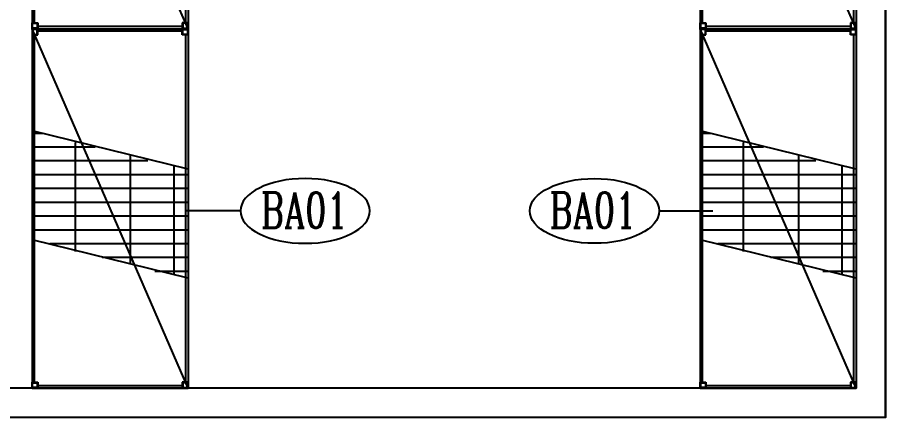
# Model space of a CAD drawing. Extents: x -12047294 to -5625356, y -1456591 to -622873.
# Drawn here: x -6032686 to -6029736, y -717423 to -716065 of the extents above; entities that cross this region are included whole.
import ezdxf

# ---------------------------------------------------------------- set-up
doc = ezdxf.new("R2010")
doc.units = 0
doc.header["$LTSCALE"] = 10
doc.header["$MEASUREMENT"] = 0
for name, color, linetype in [('A-WALL', 2, 'Continuous'), ('EQUIP', 1, 'Continuous'), ('Iteam', 4, 'Continuous')]:
    doc.layers.add(name, color=color, linetype=linetype)
doc.styles.add('SHZF-注释', font='romanc.shx', dxfattribs={"width": 0.8, "bigfont": 'shzf-hz.shx'})

# ---------------------------------------------------------------- blocks, each defined once
blk = doc.blocks.new('LXX09082059')
at = {"layer": 'EQUIP', "color": 8}
blk.add_line((-631.9, -274.5), (588.1, 255.5), dxfattribs=at)
at = {"layer": 'EQUIP'}
for p, q in [((-631.9, 255.5), (-631.9, -274.5)), ((588.1, 255.5), (-631.9, 255.5)), ((-631.9, 255.5), (-611.1, 255.5)), ((-631.9, 235.9), (-631.9, 255.5)), ((-629.8, 253.5), (-613.2, 253.5)), ((-629.8, 237.8), (-629.8, 253.5)), ((-613.2, 237.8), (-629.8, 237.8)), ((-613.2, 253.5), (-613.2, 237.8)), ((-611.1, 255.5), (-611.1, 235.9)), ((-611.1, 247.5), (567.3, 247.5)), ((-258.6, -274.5), (-127.8, 255.5)), ((111.3, -274.5), (242.1, 255.5)), ((588.1, 255.5), (567.3, 255.5)), ((567.3, 255.5), (567.3, 235.9)), ((586, 253.5), (569.4, 253.5)), ((569.4, 253.5), (569.4, 237.8)), ((569.4, 237.8), (586, 237.8)), ((586, 237.8), (586, 253.5)), ((588.1, 255.5), (588.1, -274.5)), ((588.1, 235.9), (588.1, 255.5)), ((-611.1, 235.9), (-631.9, 235.9)), ((-623.9, -254.9), (-623.9, 235.9)), ((567.3, 235.9), (588.1, 235.9)), ((580.1, -254.9), (580.1, 235.9)), ((-631.9, -254.9), (-631.9, -274.5)), ((-611.1, -254.9), (-631.9, -254.9)), ((-629.8, -256.8), (-629.8, -272.5)), ((-613.2, -256.8), (-629.8, -256.8)), ((-613.2, -272.5), (-613.2, -256.8)), ((-611.1, -274.5), (-611.1, -254.9)), ((567.3, -274.5), (567.3, -254.9)), ((567.3, -254.9), (588.1, -254.9)), ((569.4, -272.5), (569.4, -256.8)), ((569.4, -256.8), (586, -256.8)), ((586, -256.8), (586, -272.5)), ((588.1, -254.9), (588.1, -274.5)), ((588.1, -274.5), (-631.9, -274.5)), ((-631.9, -274.5), (-611.1, -274.5)), ((-629.8, -272.5), (-613.2, -272.5)), ((588.1, -274.5), (-621.5, -274.5)), ((-611.1, -266.5), (567.3, -266.5)), ((588.1, -274.5), (567.3, -274.5)), ((586, -272.5), (569.4, -272.5))]:
    blk.add_line(p, q, dxfattribs=at)
at = {"layer": 'EQUIP', "linetype": 'Continuous'}
for p, q in [((-93.8, 255.5), (-93.8, -274.5)), ((-46.9, 255.5), (-46.9, -274.5)), ((0, 255.5), (0, -274.5)), ((46.9, 255.5), (46.9, -274.5)), ((93.7, 255.5), (93.7, -274.5)), ((140.6, 255.5), (140.6, -137.9)), ((187.5, 255.5), (187.5, 40.7)), ((234.4, 255.5), (234.4, 219.3)), ((-140.6, 195.6), (-140.6, -274.5)), ((-168, 108), (201.9, 108)), ((-187.5, 17.1), (-187.5, -274.5)), ((-208.2, -79.5), (161.7, -79.5)), ((-234.4, -161.5), (-234.4, -274.5)), ((-248.4, -227), (121.5, -227))]:
    blk.add_line(p, q, dxfattribs=at)

msp = doc.modelspace()

# ---------------------------------------------------------------- linework, layer by layer
at = {"layer": 'A-WALL'}
for q in [(-6029736.1, -713173.4), (-6035536.1, -717423.4)]:
    msp.add_line((-6029736.1, -717423.4), q, dxfattribs=at)
at = {"layer": 'EQUIP'}
msp.add_line((-6032636.1, -713273.4), (-6032636.1, -717323.4), dxfattribs=at)
for points in [[(-6035536.1, -713173.4), (-6029736.1, -713173.4), (-6029736.1, -717423.4), (-6035536.1, -717423.4)], [(-6035436.1, -713273.4), (-6029836.1, -713273.4), (-6029836.1, -717323.4), (-6035436.1, -717323.4)]]:
    msp.add_lwpolyline(points, close=True, dxfattribs=at)
at = {"layer": 'Iteam'}
for p, q in [((-6031928.3, -716721.7, 0), (-6032110.6, -716721.7, 0)), ((-6030505.3, -716721.7, 0), (-6030323, -716721.7, 0))]:
    msp.add_line(p, q, dxfattribs=at)
at = {"layer": 'Iteam', "extrusion": (0, 0, -1)}
msp.add_ellipse((-6031708.3, -716721.7, 0), major_axis=(-220, 0), ratio=0.5, dxfattribs=at)
at = {"layer": 'Iteam'}
msp.add_ellipse((-6030725.3, -716721.7, 0), major_axis=(220, 0), ratio=0.5, dxfattribs=at)

# ---------------------------------------------------------------- block references
at = {"layer": 'EQUIP', "rotation": 90.00000001334006}
for p in [(-6032380.7, -715471.6), (-6030110.7, -715471.6), (-6032380.7, -716691.6), (-6030110.7, -716691.6)]:
    msp.add_blockref('LXX09082059', p, dxfattribs=at)

# ---------------------------------------------------------------- texts
at = {"layer": 'Iteam', "style": 'SHZF-注释', "width": 0.7}
for p in [(-6031859.1, -716778.6), (-6030878.5, -716778.6)]:
    msp.add_text('BA01', height=120, dxfattribs=at).set_placement(p)

doc.saveas('drawing.dxf')
